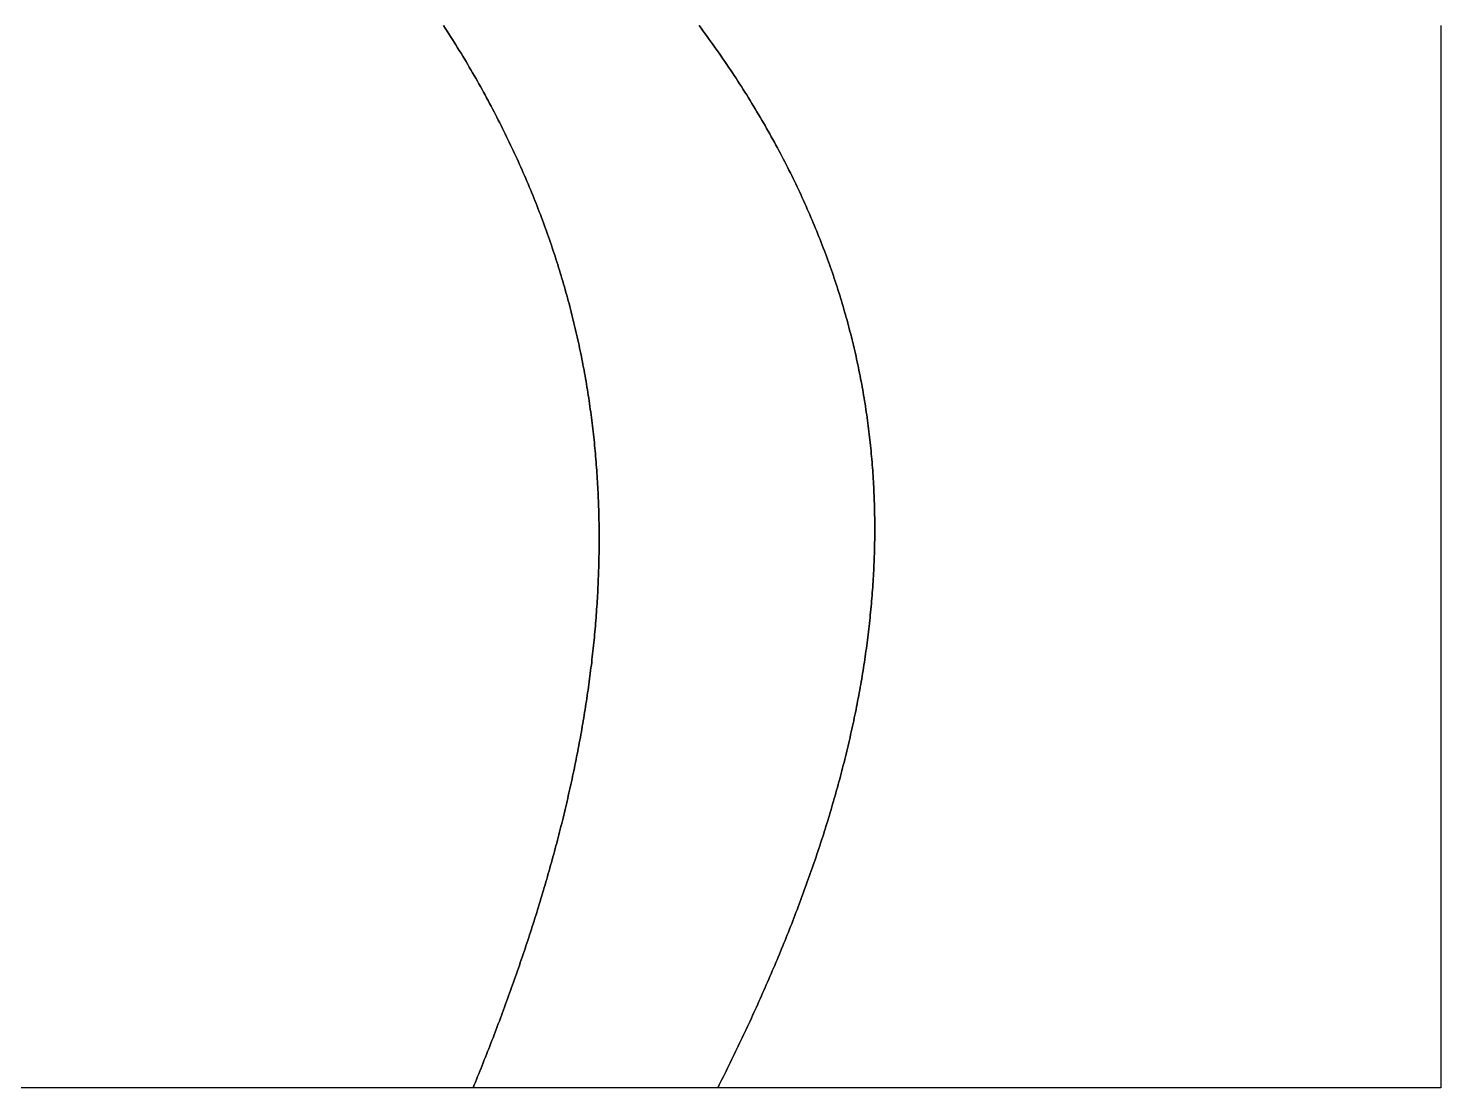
# Model space of a CAD drawing. Header units: millimetres. Extents: x 0 to 508, y 0 to 381.
# Drawn here: x 254 to 508, y 0 to 190.5 of the extents above; entities that cross this region are included whole.
import ezdxf

# ---------------------------------------------------------------- set-up
doc = ezdxf.new("R2010")
doc.units = ezdxf.units.MM
for name, color, linetype in [('P03_MAPLE', 3, 'CONTINUOUS'), ('P04_WALNUT', 3, 'CONTINUOUS'), ('P05_MAPLE', 3, 'CONTINUOUS')]:
    doc.layers.add(name, color=color, linetype=linetype)

msp = doc.modelspace()

# ---------------------------------------------------------------- linework, layer by layer
at = {"layer": 'P03_MAPLE'}
msp.add_lwpolyline([(328.678507, 191), (329, 190.5), (329.321781, 190), (329.641458, 189.5), (329.959035, 189), (330.274515, 188.5), (330.587902, 188), (330.8992, 187.5), (331.208413, 187), (331.515545, 186.5), (331.820599, 186), (332.123579, 185.5), (332.424489, 185), (332.723333, 184.5), (333.020114, 184), (333.314837, 183.5), (333.607505, 183), (333.898122, 182.5), (334.186692, 182), (334.473218, 181.5), (334.757704, 181), (335.040155, 180.5), (335.320573, 180), (335.598964, 179.5), (335.875329, 179), (336.149675, 178.5), (336.422003, 178), (336.692318, 177.5), (336.960624, 177), (337.226925, 176.5), (337.491223, 176), (337.753524, 175.5), (338.013831, 175), (338.272147, 174.5), (338.528477, 174), (338.782825, 173.5), (339.035193, 173), (339.285586, 172.5), (339.534008, 172), (339.780463, 171.5), (340.024953, 171), (340.267484, 170.5), (340.508059, 170), (340.746681, 169.5), (340.983355, 169), (341.218084, 168.5), (341.450872, 168), (341.681723, 167.5), (341.910641, 167), (342.137629, 166.5), (342.362691, 166), (342.585832, 165.5), (342.807054, 165), (343.026362, 164.5), (343.243759, 164), (343.45925, 163.5), (343.672838, 163), (343.884526, 162.5), (344.094319, 162), (344.302221, 161.5), (344.508235, 161), (344.712364, 160.5), (344.914614, 160), (345.114987, 159.5), (345.313488, 159), (345.51012, 158.5), (345.704886, 158), (345.897792, 157.5), (346.08884, 157), (346.278035, 156.5), (346.46538, 156), (346.650879, 155.5), (346.834535, 155), (347.016353, 154.5), (347.196337, 154), (347.37449, 153.5), (347.550815, 153), (347.725318, 152.5), (347.898001, 152), (348.068868, 151.5), (348.237924, 151), (348.405172, 150.5), (348.570615, 150), (348.734258, 149.5), (348.896104, 149), (349.056157, 148.5), (349.214422, 148), (349.370901, 147.5), (349.525598, 147), (349.678518, 146.5), (349.829665, 146), (349.979041, 145.5), (350.12665, 145), (350.272498, 144.5), (350.416586, 144), (350.55892, 143.5), (350.699503, 143), (350.838338, 142.5), (350.97543, 142), (351.110782, 141.5), (351.244398, 141), (351.376282, 140.5), (351.506438, 140), (351.63487, 139.5), (351.76158, 139), (351.886574, 138.5), (352.009855, 138), (352.131426, 137.5), (352.251292, 137), (352.369456, 136.5), (352.485922, 136), (352.600694, 135.5), (352.713776, 135), (352.825171, 134.5), (352.934883, 134), (353.042917, 133.5), (353.149275, 133), (353.253962, 132.5), (353.356982, 132), (353.458337, 131.5), (353.558033, 131), (353.656073, 130.5), (353.75246, 130), (353.847199, 129.5), (353.940292, 129), (354.031745, 128.5), (354.121561, 128), (354.209743, 127.5), (354.296296, 127), (354.381223, 126.5), (354.464528, 126), (354.546215, 125.5), (354.626288, 125), (354.70475, 124.5), (354.781605, 124), (354.856857, 123.5), (354.93051, 123), (355.002567, 122.5), (355.073033, 122), (355.141911, 121.5), (355.209205, 121), (355.274919, 120.5), (355.339056, 120), (355.401621, 119.5), (355.462617, 119), (355.522048, 118.5), (355.579918, 118), (355.63623, 117.5), (355.690988, 117), (355.744197, 116.5), (355.79586, 116), (355.84598, 115.5), (355.894563, 115), (355.94161, 114.5), (355.987126, 114), (356.031116, 113.5), (356.073582, 113), (356.114529, 112.5), (356.15396, 112), (356.191879, 111.5), (356.22829, 111), (356.263197, 110.5), (356.296604, 110), (356.328513, 109.5), (356.35893, 109), (356.387858, 108.5), (356.4153, 108), (356.441261, 107.5), (356.465744, 107), (356.488754, 106.5), (356.510293, 106), (356.530366, 105.5), (356.548976, 105), (356.566128, 104.5), (356.581825, 104), (356.596071, 103.5), (356.608869, 103), (356.620224, 102.5), (356.630139, 102), (356.638618, 101.5), (356.645665, 101), (356.651284, 100.5), (356.655478, 100), (356.658252, 99.5), (356.659608, 99), (356.659551, 98.5), (356.658085, 98), (356.655214, 97.5), (356.650941, 97), (356.645269, 96.5), (356.638204, 96), (356.629748, 95.5), (356.619906, 95), (356.608681, 94.5), (356.596076, 94), (356.582097, 93.5), (356.566747, 93), (356.550028, 92.5), (356.531946, 92), (356.512504, 91.5), (356.491706, 91), (356.469555, 90.5), (356.446056, 90), (356.421212, 89.5), (356.395027, 89), (356.367505, 88.5), (356.338649, 88), (356.308464, 87.5), (356.276953, 87), (356.24412, 86.5), (356.209969, 86), (356.174503, 85.5), (356.137727, 85), (356.099643, 84.5), (356.060257, 84), (356.019572, 83.5), (355.977591, 83), (355.934318, 82.5), (355.889758, 82), (355.843914, 81.5), (355.796789, 81), (355.748388, 80.5), (355.698714, 80), (355.647771, 79.5), (355.595564, 79), (355.542095, 78.5), (355.487368, 78), (355.431388, 77.5), (355.374158, 77), (355.315682, 76.5), (355.255964, 76), (355.195007, 75.5), (355.132815, 75), (355.069393, 74.5), (355.004744, 74), (354.938871, 73.5), (354.871779, 73), (354.803471, 72.5), (354.733951, 72), (354.663223, 71.5), (354.59129, 71), (354.518157, 70.5), (354.443828, 70), (354.368305, 69.5), (354.291594, 69), (354.213697, 68.5), (354.134619, 68), (354.054362, 67.5), (353.972932, 67), (353.890332, 66.5), (353.806565, 66), (353.721636, 65.5), (353.635548, 65), (353.548306, 64.5), (353.459912, 64), (353.37037, 63.5), (353.279685, 63), (353.187861, 62.5), (353.0949, 62), (353.000807, 61.5), (352.905586, 61), (352.809241, 60.5), (352.711774, 60), (352.613191, 59.5), (352.513494, 59), (352.412688, 58.5), (352.310776, 58), (352.207763, 57.5), (352.103652, 57), (351.998446, 56.5), (351.89215, 56), (351.784767, 55.5), (351.676302, 55), (351.566757, 54.5), (351.456138, 54), (351.344447, 53.5), (351.231688, 53), (351.117866, 52.5), (351.002983, 52), (350.887044, 51.5), (350.770053, 51), (350.652013, 50.5), (350.532929, 50), (350.412803, 49.5), (350.29164, 49), (350.169444, 48.5), (350.046218, 48), (349.921966, 47.5), (349.796692, 47), (349.6704, 46.5), (349.543093, 46), (349.414776, 45.5), (349.285452, 45), (349.155125, 44.5), (349.023798, 44), (348.891476, 43.5), (348.758163, 43), (348.623861, 42.5), (348.488576, 42), (348.35231, 41.5), (348.215067, 41), (348.076852, 40.5), (347.937668, 40), (347.797519, 39.5), (347.656409, 39), (347.514341, 38.5), (347.37132, 38), (347.227348, 37.5), (347.082431, 37), (346.936571, 36.5), (346.789772, 36), (346.642039, 35.5), (346.493375, 35), (346.343784, 34.5), (346.193269, 34), (346.041835, 33.5), (345.889486, 33), (345.736224, 32.5), (345.582054, 32), (345.42698, 31.5), (345.271005, 31), (345.114133, 30.5), (344.956369, 30), (344.797715, 29.5), (344.638176, 29), (344.477756, 28.5), (344.316458, 28), (344.154285, 27.5), (343.991243, 27), (343.827334, 26.5), (343.662563, 26), (343.496932, 25.5), (343.330447, 25), (343.163111, 24.5), (342.994927, 24), (342.8259, 23.5), (342.656033, 23), (342.48533, 22.5), (342.313794, 22), (342.141431, 21.5), (341.968242, 21), (341.794233, 20.5), (341.619407, 20), (341.443768, 19.5), (341.267319, 19), (341.090064, 18.5), (340.912008, 18), (340.733154, 17.5), (340.553505, 17), (340.373066, 16.5), (340.191841, 16), (340.009832, 15.5), (339.827045, 15), (339.643482, 14.5), (339.459148, 14), (339.274046, 13.5), (339.088181, 13), (338.901555, 12.5), (338.714173, 12), (338.526039, 11.5), (338.337156, 11), (338.147528, 10.5), (337.957159, 10), (337.766052, 9.5), (337.574212, 9), (337.381643, 8.5), (337.188348, 8), (336.99433, 7.5), (336.799594, 7), (336.604144, 6.5), (336.407983, 6), (336.211115, 5.5), (336.013545, 5), (335.815274, 4.5), (335.616309, 4), (335.416651, 3.5), (335.216306, 3), (335.015276, 2.5), (334.813566, 2), (334.61118, 1.5), (334.408121, 1), (334.204393, 0.5), (334, 0), (174, 0)], dxfattribs=at)
at = {"layer": 'P04_WALNUT'}
msp.add_lwpolyline([(374.631552, 191), (375, 190.5), (375.36886, 190), (375.735286, 189.5), (376.099281, 189), (376.460851, 188.5), (376.819998, 188), (377.176729, 187.5), (377.531046, 187), (377.882953, 186.5), (378.232457, 186), (378.579559, 185.5), (378.924265, 185), (379.266579, 184.5), (379.606505, 184), (379.944048, 183.5), (380.27921, 183), (380.611998, 182.5), (380.942415, 182), (381.270465, 181.5), (381.596153, 181), (381.919482, 180.5), (382.240457, 180), (382.559082, 179.5), (382.875362, 179), (383.189301, 178.5), (383.500902, 178), (383.81017, 177.5), (384.11711, 177), (384.421725, 176.5), (384.72402, 176), (385.023999, 175.5), (385.321667, 175), (385.617027, 174.5), (385.910083, 174), (386.200841, 173.5), (386.489303, 173), (386.775476, 172.5), (387.059361, 172), (387.340965, 171.5), (387.620291, 171), (387.897343, 170.5), (388.172125, 170), (388.444643, 169.5), (388.714899, 169), (388.982899, 168.5), (389.248646, 168), (389.512145, 167.5), (389.7734, 167), (390.032415, 166.5), (390.289195, 166), (390.543743, 165.5), (390.796064, 165), (391.046162, 164.5), (391.294042, 164), (391.539707, 163.5), (391.783162, 163), (392.02441, 162.5), (392.263458, 162), (392.500307, 161.5), (392.734964, 161), (392.967431, 160.5), (393.197713, 160), (393.425815, 159.5), (393.651741, 159), (393.875494, 158.5), (394.09708, 158), (394.316502, 157.5), (394.533764, 157), (394.748872, 156.5), (394.961828, 156), (395.172638, 155.5), (395.381305, 155), (395.587833, 154.5), (395.792228, 154), (395.994493, 153.5), (396.194633, 153), (396.392651, 152.5), (396.588552, 152), (396.78234, 151.5), (396.974019, 151), (397.163594, 150.5), (397.351069, 150), (397.536447, 149.5), (397.719734, 149), (397.900934, 148.5), (398.08005, 148), (398.257088, 147.5), (398.43205, 147), (398.604942, 146.5), (398.775767, 146), (398.944531, 145.5), (399.111236, 145), (399.275888, 144.5), (399.438491, 144), (399.599048, 143.5), (399.757564, 143), (399.914044, 142.5), (400.068491, 142), (400.22091, 141.5), (400.371305, 141), (400.51968, 140.5), (400.666039, 140), (400.810387, 139.5), (400.952728, 139), (401.093066, 138.5), (401.231405, 138), (401.36775, 137.5), (401.502105, 137), (401.634474, 136.5), (401.764861, 136), (401.893271, 135.5), (402.019707, 135), (402.144175, 134.5), (402.266677, 134), (402.387219, 133.5), (402.505805, 133), (402.622438, 132.5), (402.737124, 132), (402.849866, 131.5), (402.960668, 131), (403.069536, 130.5), (403.176472, 130), (403.281482, 129.5), (403.384569, 129), (403.485738, 128.5), (403.584993, 128), (403.682338, 127.5), (403.777778, 127), (403.871316, 126.5), (403.962957, 126), (404.052705, 125.5), (404.140565, 125), (404.22654, 124.5), (404.310635, 124), (404.392854, 123.5), (404.473202, 123), (404.551681, 122.5), (404.628298, 122), (404.703056, 121.5), (404.775958, 121), (404.84701, 120.5), (404.916216, 120), (404.98358, 119.5), (405.049106, 119), (405.112798, 118.5), (405.174661, 118), (405.234699, 117.5), (405.292915, 117), (405.349315, 116.5), (405.403903, 116), (405.456682, 115.5), (405.507657, 115), (405.556833, 114.5), (405.604213, 114), (405.649801, 113.5), (405.693603, 113), (405.735621, 112.5), (405.775861, 112), (405.814327, 111.5), (405.851022, 111), (405.885951, 110.5), (405.919119, 110), (405.950529, 109.5), (405.980186, 109), (406.008094, 108.5), (406.034257, 108), (406.05868, 107.5), (406.081366, 107), (406.10232, 106.5), (406.121546, 106), (406.139049, 105.5), (406.154832, 105), (406.1689, 104.5), (406.181258, 104), (406.191908, 103.5), (406.200856, 103), (406.208106, 102.5), (406.213661, 102), (406.217527, 101.5), (406.219707, 101), (406.220206, 100.5), (406.219028, 100), (406.216177, 99.5), (406.211658, 99), (406.205474, 98.5), (406.197629, 98), (406.188129, 97.5), (406.176978, 97), (406.164178, 96.5), (406.149736, 96), (406.133654, 95.5), (406.115938, 95), (406.096591, 94.5), (406.075618, 94), (406.053022, 93.5), (406.028809, 93), (406.002982, 92.5), (405.975546, 92), (405.946505, 91.5), (405.915862, 91), (405.883623, 90.5), (405.849792, 90), (405.814372, 89.5), (405.777368, 89), (405.738785, 88.5), (405.698626, 88), (405.656895, 87.5), (405.613598, 87), (405.568737, 86.5), (405.522318, 86), (405.474345, 85.5), (405.424821, 85), (405.373752, 84.5), (405.321141, 84), (405.266992, 83.5), (405.21131, 83), (405.154099, 82.5), (405.095363, 82), (405.035107, 81.5), (404.973335, 81), (404.91005, 80.5), (404.845257, 80), (404.778961, 79.5), (404.711166, 79), (404.641875, 78.5), (404.571093, 78), (404.498825, 77.5), (404.425074, 77), (404.349845, 76.5), (404.273142, 76), (404.194969, 75.5), (404.115331, 75), (404.034231, 74.5), (403.951675, 74), (403.867665, 73.5), (403.782207, 73), (403.695304, 72.5), (403.606961, 72), (403.517182, 71.5), (403.425972, 71), (403.333334, 70.5), (403.239273, 70), (403.143793, 69.5), (403.046898, 69), (402.948593, 68.5), (402.848881, 68), (402.747767, 67.5), (402.645255, 67), (402.54135, 66.5), (402.436055, 66), (402.329375, 65.5), (402.221315, 65), (402.111877, 64.5), (402.001067, 64), (401.888889, 63.5), (401.775347, 63), (401.660445, 62.5), (401.544187, 62), (401.426578, 61.5), (401.307623, 61), (401.187324, 60.5), (401.065686, 60), (400.942715, 59.5), (400.818413, 59), (400.692785, 58.5), (400.565835, 58), (400.437569, 57.5), (400.307988, 57), (400.177099, 56.5), (400.044905, 56), (399.911411, 55.5), (399.77662, 55), (399.640537, 54.5), (399.503166, 54), (399.364512, 53.5), (399.224578, 53), (399.083369, 52.5), (398.940889, 52), (398.797143, 51.5), (398.652134, 51), (398.505867, 50.5), (398.358346, 50), (398.209575, 49.5), (398.059558, 49), (397.9083, 48.5), (397.755805, 48), (397.602078, 47.5), (397.447121, 47), (397.290941, 46.5), (397.13354, 46), (396.974923, 45.5), (396.815095, 45), (396.654059, 44.5), (396.49182, 44), (396.328381, 43.5), (396.163749, 43), (395.997925, 42.5), (395.830915, 42), (395.662724, 41.5), (395.493354, 41), (395.322811, 40.5), (395.151098, 40), (394.97822, 39.5), (394.804182, 39), (394.628986, 38.5), (394.452638, 38), (394.275142, 37.5), (394.096502, 37), (393.916723, 36.5), (393.735807, 36), (393.553761, 35.5), (393.370587, 35), (393.18629, 34.5), (393.000875, 34), (392.814346, 33.5), (392.626706, 33), (392.43796, 32.5), (392.248113, 32), (392.057169, 31.5), (391.865131, 31), (391.672004, 30.5), (391.477792, 30), (391.2825, 29.5), (391.086131, 29), (390.888691, 28.5), (390.690182, 28), (390.49061, 27.5), (390.289979, 27), (390.088292, 26.5), (389.885555, 26), (389.681771, 25.5), (389.476944, 25), (389.27108, 24.5), (389.064181, 24), (388.856252, 23.5), (388.647298, 23), (388.437323, 22.5), (388.226331, 22), (388.014325, 21.5), (387.801312, 21), (387.587293, 20.5), (387.372275, 20), (387.156261, 19.5), (386.939255, 19), (386.721262, 18.5), (386.502285, 18), (386.282329, 17.5), (386.061399, 17), (385.839498, 16.5), (385.616631, 16), (385.392802, 15.5), (385.168015, 15), (384.942274, 14.5), (384.715584, 14), (384.487949, 13.5), (384.259373, 13), (384.029861, 12.5), (383.799415, 12), (383.568042, 11.5), (383.335745, 11), (383.102528, 10.5), (382.868395, 10), (382.633351, 9.5), (382.3974, 9), (382.160547, 8.5), (381.922794, 8), (381.684147, 7.5), (381.444611, 7), (381.204188, 6.5), (380.962883, 6), (380.720702, 5.5), (380.477646, 5), (380.233722, 4.5), (379.988934, 4), (379.743284, 3.5), (379.496779, 3), (379.249421, 2.5), (379.001216, 2), (378.752166, 1.5), (378.502278, 1), (378.251554, 0.5), (378, 0), (334, 0), (334.204393, 0.5), (334.408121, 1), (334.61118, 1.5), (334.813566, 2), (335.015276, 2.5), (335.216306, 3), (335.416651, 3.5), (335.616309, 4), (335.815274, 4.5), (336.013545, 5), (336.211115, 5.5), (336.407983, 6), (336.604144, 6.5), (336.799594, 7), (336.99433, 7.5), (337.188348, 8), (337.381643, 8.5), (337.574212, 9), (337.766052, 9.5), (337.957159, 10), (338.147528, 10.5), (338.337156, 11), (338.526039, 11.5), (338.714173, 12), (338.901555, 12.5), (339.088181, 13), (339.274046, 13.5), (339.459148, 14), (339.643482, 14.5), (339.827045, 15), (340.009832, 15.5), (340.191841, 16), (340.373066, 16.5), (340.553505, 17), (340.733154, 17.5), (340.912008, 18), (341.090064, 18.5), (341.267319, 19), (341.443768, 19.5), (341.619407, 20), (341.794233, 20.5), (341.968242, 21), (342.141431, 21.5), (342.313794, 22), (342.48533, 22.5), (342.656033, 23), (342.8259, 23.5), (342.994927, 24), (343.163111, 24.5), (343.330447, 25), (343.496932, 25.5), (343.662563, 26), (343.827334, 26.5), (343.991243, 27), (344.154285, 27.5), (344.316458, 28), (344.477756, 28.5), (344.638176, 29), (344.797715, 29.5), (344.956369, 30), (345.114133, 30.5), (345.271005, 31), (345.42698, 31.5), (345.582054, 32), (345.736224, 32.5), (345.889486, 33), (346.041835, 33.5), (346.193269, 34), (346.343784, 34.5), (346.493375, 35), (346.642039, 35.5), (346.789772, 36), (346.936571, 36.5), (347.082431, 37), (347.227348, 37.5), (347.37132, 38), (347.514341, 38.5), (347.656409, 39), (347.797519, 39.5), (347.937668, 40), (348.076852, 40.5), (348.215067, 41), (348.35231, 41.5), (348.488576, 42), (348.623861, 42.5), (348.758163, 43), (348.891476, 43.5), (349.023798, 44), (349.155125, 44.5), (349.285452, 45), (349.414776, 45.5), (349.543093, 46), (349.6704, 46.5), (349.796692, 47), (349.921966, 47.5), (350.046218, 48), (350.169444, 48.5), (350.29164, 49), (350.412803, 49.5), (350.532929, 50), (350.652013, 50.5), (350.770053, 51), (350.887044, 51.5), (351.002983, 52), (351.117866, 52.5), (351.231688, 53), (351.344447, 53.5), (351.456138, 54), (351.566757, 54.5), (351.676302, 55), (351.784767, 55.5), (351.89215, 56), (351.998446, 56.5), (352.103652, 57), (352.207763, 57.5), (352.310776, 58), (352.412688, 58.5), (352.513494, 59), (352.613191, 59.5), (352.711774, 60), (352.809241, 60.5), (352.905586, 61), (353.000807, 61.5), (353.0949, 62), (353.187861, 62.5), (353.279685, 63), (353.37037, 63.5), (353.459912, 64), (353.548306, 64.5), (353.635548, 65), (353.721636, 65.5), (353.806565, 66), (353.890332, 66.5), (353.972932, 67), (354.054362, 67.5), (354.134619, 68), (354.213697, 68.5), (354.291594, 69), (354.368305, 69.5), (354.443828, 70), (354.518157, 70.5), (354.59129, 71), (354.663223, 71.5), (354.733951, 72), (354.803471, 72.5), (354.871779, 73), (354.938871, 73.5), (355.004744, 74), (355.069393, 74.5), (355.132815, 75), (355.195007, 75.5), (355.255964, 76), (355.315682, 76.5), (355.374158, 77), (355.431388, 77.5), (355.487368, 78), (355.542095, 78.5), (355.595564, 79), (355.647771, 79.5), (355.698714, 80), (355.748388, 80.5), (355.796789, 81), (355.843914, 81.5), (355.889758, 82), (355.934318, 82.5), (355.977591, 83), (356.019572, 83.5), (356.060257, 84), (356.099643, 84.5), (356.137727, 85), (356.174503, 85.5), (356.209969, 86), (356.24412, 86.5), (356.276953, 87), (356.308464, 87.5), (356.338649, 88), (356.367505, 88.5), (356.395027, 89), (356.421212, 89.5), (356.446056, 90), (356.469555, 90.5), (356.491706, 91), (356.512504, 91.5), (356.531946, 92), (356.550028, 92.5), (356.566747, 93), (356.582097, 93.5), (356.596076, 94), (356.608681, 94.5), (356.619906, 95), (356.629748, 95.5), (356.638204, 96), (356.645269, 96.5), (356.650941, 97), (356.655214, 97.5), (356.658085, 98), (356.659551, 98.5), (356.659608, 99), (356.658252, 99.5), (356.655478, 100), (356.651284, 100.5), (356.645665, 101), (356.638618, 101.5), (356.630139, 102), (356.620224, 102.5), (356.608869, 103), (356.596071, 103.5), (356.581825, 104), (356.566128, 104.5), (356.548976, 105), (356.530366, 105.5), (356.510293, 106), (356.488754, 106.5), (356.465744, 107), (356.441261, 107.5), (356.4153, 108), (356.387858, 108.5), (356.35893, 109), (356.328513, 109.5), (356.296604, 110), (356.263197, 110.5), (356.22829, 111), (356.191879, 111.5), (356.15396, 112), (356.114529, 112.5), (356.073582, 113), (356.031116, 113.5), (355.987126, 114), (355.94161, 114.5), (355.894563, 115), (355.84598, 115.5), (355.79586, 116), (355.744197, 116.5), (355.690988, 117), (355.63623, 117.5), (355.579918, 118), (355.522048, 118.5), (355.462617, 119), (355.401621, 119.5), (355.339056, 120), (355.274919, 120.5), (355.209205, 121), (355.141911, 121.5), (355.073033, 122), (355.002567, 122.5), (354.93051, 123), (354.856857, 123.5), (354.781605, 124), (354.70475, 124.5), (354.626288, 125), (354.546215, 125.5), (354.464528, 126), (354.381223, 126.5), (354.296296, 127), (354.209743, 127.5), (354.121561, 128), (354.031745, 128.5), (353.940292, 129), (353.847199, 129.5), (353.75246, 130), (353.656073, 130.5), (353.558033, 131), (353.458337, 131.5), (353.356982, 132), (353.253962, 132.5), (353.149275, 133), (353.042917, 133.5), (352.934883, 134), (352.825171, 134.5), (352.713776, 135), (352.600694, 135.5), (352.485922, 136), (352.369456, 136.5), (352.251292, 137), (352.131426, 137.5), (352.009855, 138), (351.886574, 138.5), (351.76158, 139), (351.63487, 139.5), (351.506438, 140), (351.376282, 140.5), (351.244398, 141), (351.110782, 141.5), (350.97543, 142), (350.838338, 142.5), (350.699503, 143), (350.55892, 143.5), (350.416586, 144), (350.272498, 144.5), (350.12665, 145), (349.979041, 145.5), (349.829665, 146), (349.678518, 146.5), (349.525598, 147), (349.370901, 147.5), (349.214422, 148), (349.056157, 148.5), (348.896104, 149), (348.734258, 149.5), (348.570615, 150), (348.405172, 150.5), (348.237924, 151), (348.068868, 151.5), (347.898001, 152), (347.725318, 152.5), (347.550815, 153), (347.37449, 153.5), (347.196337, 154), (347.016353, 154.5), (346.834535, 155), (346.650879, 155.5), (346.46538, 156), (346.278035, 156.5), (346.08884, 157), (345.897792, 157.5), (345.704886, 158), (345.51012, 158.5), (345.313488, 159), (345.114987, 159.5), (344.914614, 160), (344.712364, 160.5), (344.508235, 161), (344.302221, 161.5), (344.094319, 162), (343.884526, 162.5), (343.672838, 163), (343.45925, 163.5), (343.243759, 164), (343.026362, 164.5), (342.807054, 165), (342.585832, 165.5), (342.362691, 166), (342.137629, 166.5), (341.910641, 167), (341.681723, 167.5), (341.450872, 168), (341.218084, 168.5), (340.983355, 169), (340.746681, 169.5), (340.508059, 170), (340.267484, 170.5), (340.024953, 171), (339.780463, 171.5), (339.534008, 172), (339.285586, 172.5), (339.035193, 173), (338.782825, 173.5), (338.528477, 174), (338.272147, 174.5), (338.013831, 175), (337.753524, 175.5), (337.491223, 176), (337.226925, 176.5), (336.960624, 177), (336.692318, 177.5), (336.422003, 178), (336.149675, 178.5), (335.875329, 179), (335.598964, 179.5), (335.320573, 180), (335.040155, 180.5), (334.757704, 181), (334.473218, 181.5), (334.186692, 182), (333.898122, 182.5), (333.607505, 183), (333.314837, 183.5), (333.020114, 184), (332.723333, 184.5), (332.424489, 185), (332.123579, 185.5), (331.820599, 186), (331.515545, 186.5), (331.208413, 187), (330.8992, 187.5), (330.587902, 188), (330.274515, 188.5), (329.959035, 189), (329.641458, 189.5), (329.321781, 190), (329, 190.5), (328.678507, 191)], dxfattribs=at)
at = {"layer": 'P05_MAPLE'}
msp.add_lwpolyline([(508, 191), (508, 190.5), (508, 190), (508, 189.5), (508, 189), (508, 188.5), (508, 188), (508, 187.5), (508, 187), (508, 186.5), (508, 186), (508, 185.5), (508, 185), (508, 184.5), (508, 184), (508, 183.5), (508, 183), (508, 182.5), (508, 182), (508, 181.5), (508, 181), (508, 180.5), (508, 180), (508, 179.5), (508, 179), (508, 178.5), (508, 178), (508, 177.5), (508, 177), (508, 176.5), (508, 176), (508, 175.5), (508, 175), (508, 174.5), (508, 174), (508, 173.5), (508, 173), (508, 172.5), (508, 172), (508, 171.5), (508, 171), (508, 170.5), (508, 170), (508, 169.5), (508, 169), (508, 168.5), (508, 168), (508, 167.5), (508, 167), (508, 166.5), (508, 166), (508, 165.5), (508, 165), (508, 164.5), (508, 164), (508, 163.5), (508, 163), (508, 162.5), (508, 162), (508, 161.5), (508, 161), (508, 160.5), (508, 160), (508, 159.5), (508, 159), (508, 158.5), (508, 158), (508, 157.5), (508, 157), (508, 156.5), (508, 156), (508, 155.5), (508, 155), (508, 154.5), (508, 154), (508, 153.5), (508, 153), (508, 152.5), (508, 152), (508, 151.5), (508, 151), (508, 150.5), (508, 150), (508, 149.5), (508, 149), (508, 148.5), (508, 148), (508, 147.5), (508, 147), (508, 146.5), (508, 146), (508, 145.5), (508, 145), (508, 144.5), (508, 144), (508, 143.5), (508, 143), (508, 142.5), (508, 142), (508, 141.5), (508, 141), (508, 140.5), (508, 140), (508, 139.5), (508, 139), (508, 138.5), (508, 138), (508, 137.5), (508, 137), (508, 136.5), (508, 136), (508, 135.5), (508, 135), (508, 134.5), (508, 134), (508, 133.5), (508, 133), (508, 132.5), (508, 132), (508, 131.5), (508, 131), (508, 130.5), (508, 130), (508, 129.5), (508, 129), (508, 128.5), (508, 128), (508, 127.5), (508, 127), (508, 126.5), (508, 126), (508, 125.5), (508, 125), (508, 124.5), (508, 124), (508, 123.5), (508, 123), (508, 122.5), (508, 122), (508, 121.5), (508, 121), (508, 120.5), (508, 120), (508, 119.5), (508, 119), (508, 118.5), (508, 118), (508, 117.5), (508, 117), (508, 116.5), (508, 116), (508, 115.5), (508, 115), (508, 114.5), (508, 114), (508, 113.5), (508, 113), (508, 112.5), (508, 112), (508, 111.5), (508, 111), (508, 110.5), (508, 110), (508, 109.5), (508, 109), (508, 108.5), (508, 108), (508, 107.5), (508, 107), (508, 106.5), (508, 106), (508, 105.5), (508, 105), (508, 104.5), (508, 104), (508, 103.5), (508, 103), (508, 102.5), (508, 102), (508, 101.5), (508, 101), (508, 100.5), (508, 100), (508, 99.5), (508, 99), (508, 98.5), (508, 98), (508, 97.5), (508, 97), (508, 96.5), (508, 96), (508, 95.5), (508, 95), (508, 94.5), (508, 94), (508, 93.5), (508, 93), (508, 92.5), (508, 92), (508, 91.5), (508, 91), (508, 90.5), (508, 90), (508, 89.5), (508, 89), (508, 88.5), (508, 88), (508, 87.5), (508, 87), (508, 86.5), (508, 86), (508, 85.5), (508, 85), (508, 84.5), (508, 84), (508, 83.5), (508, 83), (508, 82.5), (508, 82), (508, 81.5), (508, 81), (508, 80.5), (508, 80), (508, 79.5), (508, 79), (508, 78.5), (508, 78), (508, 77.5), (508, 77), (508, 76.5), (508, 76), (508, 75.5), (508, 75), (508, 74.5), (508, 74), (508, 73.5), (508, 73), (508, 72.5), (508, 72), (508, 71.5), (508, 71), (508, 70.5), (508, 70), (508, 69.5), (508, 69), (508, 68.5), (508, 68), (508, 67.5), (508, 67), (508, 66.5), (508, 66), (508, 65.5), (508, 65), (508, 64.5), (508, 64), (508, 63.5), (508, 63), (508, 62.5), (508, 62), (508, 61.5), (508, 61), (508, 60.5), (508, 60), (508, 59.5), (508, 59), (508, 58.5), (508, 58), (508, 57.5), (508, 57), (508, 56.5), (508, 56), (508, 55.5), (508, 55), (508, 54.5), (508, 54), (508, 53.5), (508, 53), (508, 52.5), (508, 52), (508, 51.5), (508, 51), (508, 50.5), (508, 50), (508, 49.5), (508, 49), (508, 48.5), (508, 48), (508, 47.5), (508, 47), (508, 46.5), (508, 46), (508, 45.5), (508, 45), (508, 44.5), (508, 44), (508, 43.5), (508, 43), (508, 42.5), (508, 42), (508, 41.5), (508, 41), (508, 40.5), (508, 40), (508, 39.5), (508, 39), (508, 38.5), (508, 38), (508, 37.5), (508, 37), (508, 36.5), (508, 36), (508, 35.5), (508, 35), (508, 34.5), (508, 34), (508, 33.5), (508, 33), (508, 32.5), (508, 32), (508, 31.5), (508, 31), (508, 30.5), (508, 30), (508, 29.5), (508, 29), (508, 28.5), (508, 28), (508, 27.5), (508, 27), (508, 26.5), (508, 26), (508, 25.5), (508, 25), (508, 24.5), (508, 24), (508, 23.5), (508, 23), (508, 22.5), (508, 22), (508, 21.5), (508, 21), (508, 20.5), (508, 20), (508, 19.5), (508, 19), (508, 18.5), (508, 18), (508, 17.5), (508, 17), (508, 16.5), (508, 16), (508, 15.5), (508, 15), (508, 14.5), (508, 14), (508, 13.5), (508, 13), (508, 12.5), (508, 12), (508, 11.5), (508, 11), (508, 10.5), (508, 10), (508, 9.5), (508, 9), (508, 8.5), (508, 8), (508, 7.5), (508, 7), (508, 6.5), (508, 6), (508, 5.5), (508, 5), (508, 4.5), (508, 4), (508, 3.5), (508, 3), (508, 2.5), (508, 2), (508, 1.5), (508, 1), (508, 0.5), (508, 0), (378, 0), (378.251554, 0.5), (378.502278, 1), (378.752166, 1.5), (379.001216, 2), (379.249421, 2.5), (379.496779, 3), (379.743284, 3.5), (379.988934, 4), (380.233722, 4.5), (380.477646, 5), (380.720702, 5.5), (380.962883, 6), (381.204188, 6.5), (381.444611, 7), (381.684147, 7.5), (381.922794, 8), (382.160547, 8.5), (382.3974, 9), (382.633351, 9.5), (382.868395, 10), (383.102528, 10.5), (383.335745, 11), (383.568042, 11.5), (383.799415, 12), (384.029861, 12.5), (384.259373, 13), (384.487949, 13.5), (384.715584, 14), (384.942274, 14.5), (385.168015, 15), (385.392802, 15.5), (385.616631, 16), (385.839498, 16.5), (386.061399, 17), (386.282329, 17.5), (386.502285, 18), (386.721262, 18.5), (386.939255, 19), (387.156261, 19.5), (387.372275, 20), (387.587293, 20.5), (387.801312, 21), (388.014325, 21.5), (388.226331, 22), (388.437323, 22.5), (388.647298, 23), (388.856252, 23.5), (389.064181, 24), (389.27108, 24.5), (389.476944, 25), (389.681771, 25.5), (389.885555, 26), (390.088292, 26.5), (390.289979, 27), (390.49061, 27.5), (390.690182, 28), (390.888691, 28.5), (391.086131, 29), (391.2825, 29.5), (391.477792, 30), (391.672004, 30.5), (391.865131, 31), (392.057169, 31.5), (392.248113, 32), (392.43796, 32.5), (392.626706, 33), (392.814346, 33.5), (393.000875, 34), (393.18629, 34.5), (393.370587, 35), (393.553761, 35.5), (393.735807, 36), (393.916723, 36.5), (394.096502, 37), (394.275142, 37.5), (394.452638, 38), (394.628986, 38.5), (394.804182, 39), (394.97822, 39.5), (395.151098, 40), (395.322811, 40.5), (395.493354, 41), (395.662724, 41.5), (395.830915, 42), (395.997925, 42.5), (396.163749, 43), (396.328381, 43.5), (396.49182, 44), (396.654059, 44.5), (396.815095, 45), (396.974923, 45.5), (397.13354, 46), (397.290941, 46.5), (397.447121, 47), (397.602078, 47.5), (397.755805, 48), (397.9083, 48.5), (398.059558, 49), (398.209575, 49.5), (398.358346, 50), (398.505867, 50.5), (398.652134, 51), (398.797143, 51.5), (398.940889, 52), (399.083369, 52.5), (399.224578, 53), (399.364512, 53.5), (399.503166, 54), (399.640537, 54.5), (399.77662, 55), (399.911411, 55.5), (400.044905, 56), (400.177099, 56.5), (400.307988, 57), (400.437569, 57.5), (400.565835, 58), (400.692785, 58.5), (400.818413, 59), (400.942715, 59.5), (401.065686, 60), (401.187324, 60.5), (401.307623, 61), (401.426578, 61.5), (401.544187, 62), (401.660445, 62.5), (401.775347, 63), (401.888889, 63.5), (402.001067, 64), (402.111877, 64.5), (402.221315, 65), (402.329375, 65.5), (402.436055, 66), (402.54135, 66.5), (402.645255, 67), (402.747767, 67.5), (402.848881, 68), (402.948593, 68.5), (403.046898, 69), (403.143793, 69.5), (403.239273, 70), (403.333334, 70.5), (403.425972, 71), (403.517182, 71.5), (403.606961, 72), (403.695304, 72.5), (403.782207, 73), (403.867665, 73.5), (403.951675, 74), (404.034231, 74.5), (404.115331, 75), (404.194969, 75.5), (404.273142, 76), (404.349845, 76.5), (404.425074, 77), (404.498825, 77.5), (404.571093, 78), (404.641875, 78.5), (404.711166, 79), (404.778961, 79.5), (404.845257, 80), (404.91005, 80.5), (404.973335, 81), (405.035107, 81.5), (405.095363, 82), (405.154099, 82.5), (405.21131, 83), (405.266992, 83.5), (405.321141, 84), (405.373752, 84.5), (405.424821, 85), (405.474345, 85.5), (405.522318, 86), (405.568737, 86.5), (405.613598, 87), (405.656895, 87.5), (405.698626, 88), (405.738785, 88.5), (405.777368, 89), (405.814372, 89.5), (405.849792, 90), (405.883623, 90.5), (405.915862, 91), (405.946505, 91.5), (405.975546, 92), (406.002982, 92.5), (406.028809, 93), (406.053022, 93.5), (406.075618, 94), (406.096591, 94.5), (406.115938, 95), (406.133654, 95.5), (406.149736, 96), (406.164178, 96.5), (406.176978, 97), (406.188129, 97.5), (406.197629, 98), (406.205474, 98.5), (406.211658, 99), (406.216177, 99.5), (406.219028, 100), (406.220206, 100.5), (406.219707, 101), (406.217527, 101.5), (406.213661, 102), (406.208106, 102.5), (406.200856, 103), (406.191908, 103.5), (406.181258, 104), (406.1689, 104.5), (406.154832, 105), (406.139049, 105.5), (406.121546, 106), (406.10232, 106.5), (406.081366, 107), (406.05868, 107.5), (406.034257, 108), (406.008094, 108.5), (405.980186, 109), (405.950529, 109.5), (405.919119, 110), (405.885951, 110.5), (405.851022, 111), (405.814327, 111.5), (405.775861, 112), (405.735621, 112.5), (405.693603, 113), (405.649801, 113.5), (405.604213, 114), (405.556833, 114.5), (405.507657, 115), (405.456682, 115.5), (405.403903, 116), (405.349315, 116.5), (405.292915, 117), (405.234699, 117.5), (405.174661, 118), (405.112798, 118.5), (405.049106, 119), (404.98358, 119.5), (404.916216, 120), (404.84701, 120.5), (404.775958, 121), (404.703056, 121.5), (404.628298, 122), (404.551681, 122.5), (404.473202, 123), (404.392854, 123.5), (404.310635, 124), (404.22654, 124.5), (404.140565, 125), (404.052705, 125.5), (403.962957, 126), (403.871316, 126.5), (403.777778, 127), (403.682338, 127.5), (403.584993, 128), (403.485738, 128.5), (403.384569, 129), (403.281482, 129.5), (403.176472, 130), (403.069536, 130.5), (402.960668, 131), (402.849866, 131.5), (402.737124, 132), (402.622438, 132.5), (402.505805, 133), (402.387219, 133.5), (402.266677, 134), (402.144175, 134.5), (402.019707, 135), (401.893271, 135.5), (401.764861, 136), (401.634474, 136.5), (401.502105, 137), (401.36775, 137.5), (401.231405, 138), (401.093066, 138.5), (400.952728, 139), (400.810387, 139.5), (400.666039, 140), (400.51968, 140.5), (400.371305, 141), (400.22091, 141.5), (400.068491, 142), (399.914044, 142.5), (399.757564, 143), (399.599048, 143.5), (399.438491, 144), (399.275888, 144.5), (399.111236, 145), (398.944531, 145.5), (398.775767, 146), (398.604942, 146.5), (398.43205, 147), (398.257088, 147.5), (398.08005, 148), (397.900934, 148.5), (397.719734, 149), (397.536447, 149.5), (397.351069, 150), (397.163594, 150.5), (396.974019, 151), (396.78234, 151.5), (396.588552, 152), (396.392651, 152.5), (396.194633, 153), (395.994493, 153.5), (395.792228, 154), (395.587833, 154.5), (395.381305, 155), (395.172638, 155.5), (394.961828, 156), (394.748872, 156.5), (394.533764, 157), (394.316502, 157.5), (394.09708, 158), (393.875494, 158.5), (393.651741, 159), (393.425815, 159.5), (393.197713, 160), (392.967431, 160.5), (392.734964, 161), (392.500307, 161.5), (392.263458, 162), (392.02441, 162.5), (391.783162, 163), (391.539707, 163.5), (391.294042, 164), (391.046162, 164.5), (390.796064, 165), (390.543743, 165.5), (390.289195, 166), (390.032415, 166.5), (389.7734, 167), (389.512145, 167.5), (389.248646, 168), (388.982899, 168.5), (388.714899, 169), (388.444643, 169.5), (388.172125, 170), (387.897343, 170.5), (387.620291, 171), (387.340965, 171.5), (387.059361, 172), (386.775476, 172.5), (386.489303, 173), (386.200841, 173.5), (385.910083, 174), (385.617027, 174.5), (385.321667, 175), (385.023999, 175.5), (384.72402, 176), (384.421725, 176.5), (384.11711, 177), (383.81017, 177.5), (383.500902, 178), (383.189301, 178.5), (382.875362, 179), (382.559082, 179.5), (382.240457, 180), (381.919482, 180.5), (381.596153, 181), (381.270465, 181.5), (380.942415, 182), (380.611998, 182.5), (380.27921, 183), (379.944048, 183.5), (379.606505, 184), (379.266579, 184.5), (378.924265, 185), (378.579559, 185.5), (378.232457, 186), (377.882953, 186.5), (377.531046, 187), (377.176729, 187.5), (376.819998, 188), (376.460851, 188.5), (376.099281, 189), (375.735286, 189.5), (375.36886, 190), (375, 190.5), (374.631552, 191)], dxfattribs=at)

doc.saveas('drawing.dxf')
